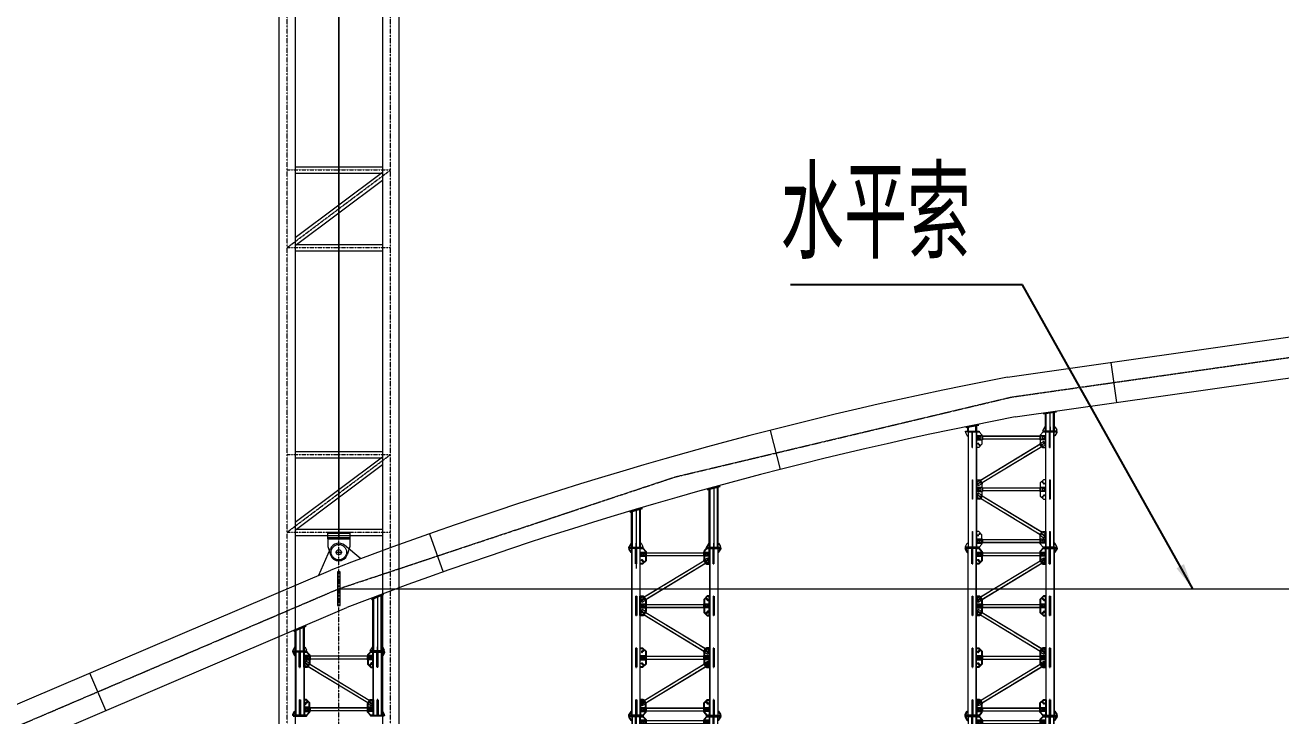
# Model space of a CAD drawing. Extents: x -2876908 to 633791, y -1383861 to 872234.
# Drawn here: x -817950 to -769396, y 772793 to 799492 of the extents above; entities that cross this region are included whole.
import ezdxf

# ---------------------------------------------------------------- set-up
doc = ezdxf.new("R2010")
doc.units = 0
doc.header["$LTSCALE"] = 5
doc.header["$MEASUREMENT"] = 0
doc.linetypes.add('CENTER', pattern=[2, 1.25, -0.25, 0.25, -0.25])
doc.linetypes.add('DASHED', pattern=[0.75, 0.5, -0.25])
doc.layers.get('0').update_dxf_attribs({"linetype": 'CONTINUOUS', "lineweight": 25})
for name, color, linetype, lineweight in [('2细实线', 5, 'CONTINUOUS', 18), ('3中心线', 6, 'CENTER', 18), ('5标注', 3, 'CONTINUOUS', 15), ('6文本', 7, 'CONTINUOUS', 15), ('7边界线', 8, 'CONTINUOUS', 15), ('8轮廓线', 4, 'CONTINUOUS', 15), ('DIM', 3, 'CONTINUOUS', 0), ('STGJ_BOLT_THIN', 9, 'CONTINUOUS', 0), ('STXT_XG_END_THIN', 2, 'CONTINUOUS', 0), ('STXT_XG_THIN', 2, 'CONTINUOUS', 0), ('STXT_XG_TNDSH', 6, 'DASHED', 0)]:
    doc.layers.add(name, color=color, linetype=linetype, lineweight=lineweight)
doc.layers.add('M_Prof', color=2, linetype='CONTINUOUS')
doc.layers.add('M_Profx', color=2, linetype='CONTINUOUS')
doc.styles.add('TSSD_Dimension', font='tssdeng.shx', dxfattribs={"width": 0.7, "bigfont": 'hztxt.shx'})
doc.styles.add('TSSD_NORM', font='tssdeng.shx', dxfattribs={"width": 0.7, "bigfont": 'hztxt.shx'})
doc.dimstyles.new('TSSD_100_100', dxfattribs={"dimtxt": 300, "dimasz": 100, "dimexe": 100, "dimexo": 250, "dimgap": 100, "dimtad": 1, "dimdec": 0, "dimzin": 0, "dimdsep": 46, "dimtxsty": 'TSSD_Dimension', "dimblk": 'ARCHTICK', "dimblk1": 'ARCHTICK', "dimblk2": 'ARCHTICK', "dimcen": 0, "dimdle": 100, "dimclrt": 7, "dimadec": 0, "dimazin": 0, "dimtfac": 1, "dimtdec": 0, "dimtix": 1, "dimtmove": 2, "dimatfit": 3, "dimfxl": 1, "dimtolj": 1, "dimtzin": 0, "dimarcsym": 0})

# ---------------------------------------------------------------- blocks, each defined once
blk = doc.blocks.new('立面图')
at = {"layer": '3中心线'}
blk.add_lwpolyline([(-179581, 934), (-170127, 5872), (-157127, 11428), (-144127, 15749), (-131127, 18835), (-118127, 20687), (-105127, 21305), (-92127, 20687), (-79127, 18835), (-66127, 15749), (-53127, 11428), (-40127, 5872), (-30673, 934)], dxfattribs=at)
at = {"layer": '7边界线', "ltscale": 0.1}
for p, q in [((-131273, 19604), (-118200, 21467)), ((-130980, 18066), (-118052, 19908)), ((-127273, 20174), (-127052, 18626)), ((-140455, 17548), (-140068, 16035)), ((-153621, 13551), (-153098, 12074)), ((-170464, 6583), (-157436, 12150)), ((-169817, 5150), (-156817, 10705)), ((-166137, 6722), (-166755, 8168))]:
    blk.add_line(p, q, dxfattribs=at)
for centre, radius, start, end in [((-101858, -133281), 155689, 100.89052, 110.91483), ((-102236, -131849), 152646, 100.85404, 110.95094)]:
    blk.add_arc(centre, radius, start, end, dxfattribs=at)
blk = doc.blocks.new('63.5m')
at = {"layer": '3中心线', "ltscale": 0.05}
for p, q in [((-3685, -21653), (-3685, 37916)), ((-1685, -20396), (-1685, 37916)), ((315, -21653), (315, 37916)), ((-3685, 24877), (315, 24877)), ((-3685, 21877), (315, 24877)), ((-3685, 21877), (315, 21877)), ((-3685, 13877), (315, 13877)), ((-3685, 10877), (315, 13877)), ((-3685, 10877), (315, 10877))]:
    blk.add_line(p, q, dxfattribs=at)
at = {"layer": '8轮廓线'}
for p, q in [((-4000, 37836), (-4000, -20396)), ((-3370, 37836), (-3370, -20396)), ((0, 37836), (0, -20396)), ((630, 37836), (630, -20396))]:
    blk.add_line(p, q, dxfattribs=at)
at = {"layer": '8轮廓线', "ltscale": 0.05}
for p, q in [((-3370, 25000), (0, 25000)), ((-3370, 22267), (0, 24794)), ((-3370, 24755), (0, 24755)), ((-3370, 21961), (0, 24488)), ((-3370, 22000), (0, 22000)), ((-3370, 21755), (0, 21755)), ((-3370, 14000), (0, 14000)), ((-3370, 11267), (0, 13794)), ((-3370, 13755), (0, 13755)), ((-3370, 10961), (0, 13488)), ((-3370, 11000), (0, 11000)), ((-3370, 10755), (0, 10755))]:
    blk.add_line(p, q, dxfattribs=at)
blk = doc.blocks.new('孔')
blk.add_circle((22022, 20887), 13.3)
at = {"layer": 'STGJ_BOLT_THIN'}
for p, q in [((21992, 20887), (22052, 20887)), ((22022, 20917), (22022, 20857))]:
    blk.add_line(p, q, dxfattribs=at)
blk = doc.blocks.new('hsldhflksfdjl')
at = {"color": 5}
for p, q in [((11524943, 547792), (11524943, 548395)), ((11524963, 547792), (11524963, 548395)), ((11524943, 547792), (11524963, 547792)), ((11527943, 546538), (11527943, 545935)), ((11527963, 546538), (11527943, 546538)), ((11527963, 546538), (11527963, 545935))]:
    blk.add_line(p, q, dxfattribs=at)
for p, q in [((11524963, 548213), (11524943, 548213)), ((11524963, 548186), (11524943, 548186)), ((11527943, 548213), (11527963, 548213)), ((11527943, 548186), (11527963, 548186)), ((11524963, 548143), (11524943, 548143)), ((11524963, 548116), (11524943, 548116)), ((11524963, 547950), (11524943, 547950)), ((11524963, 547924), (11524943, 547924)), ((11524963, 547914), (11524943, 547914)), ((11524963, 547887), (11524943, 547887)), ((11527943, 548143), (11527963, 548143)), ((11527943, 548116), (11527963, 548116)), ((11527943, 547950), (11527963, 547950)), ((11527943, 547924), (11527963, 547924)), ((11527943, 547914), (11527963, 547914)), ((11527943, 547887), (11527963, 547887)), ((11524963, 546442), (11524943, 546442)), ((11524963, 546415), (11524943, 546415)), ((11524963, 546405), (11524943, 546405)), ((11524963, 546379), (11524943, 546379)), ((11527943, 546442), (11527963, 546442)), ((11527943, 546415), (11527963, 546415)), ((11527943, 546405), (11527963, 546405)), ((11527943, 546379), (11527963, 546379)), ((11524963, 546213), (11524943, 546213)), ((11524963, 546186), (11524943, 546186)), ((11524963, 546143), (11524943, 546143)), ((11524963, 546116), (11524943, 546116)), ((11527943, 546213), (11527963, 546213)), ((11527943, 546186), (11527963, 546186)), ((11527943, 546143), (11527963, 546143)), ((11527943, 546116), (11527963, 546116))]:
    blk.add_line(p, q)
at = {"color": 241}
for p, q in [((11527943, 547792), (11527943, 548395)), ((11527963, 547792), (11527963, 548395)), ((11527963, 547792), (11527943, 547792)), ((11524943, 546538), (11524943, 545935)), ((11524943, 546538), (11524963, 546538)), ((11524963, 546538), (11524963, 545935))]:
    blk.add_line(p, q, dxfattribs=at)
at = {"color": 6}
for points in [[(11524691, 548415), (11525216, 548415), (11525216, 548395), (11524691, 548395)], [(11528216, 548415), (11527691, 548415), (11527691, 548395), (11528216, 548395)], [(11524691, 545915), (11525216, 545915), (11525216, 545935), (11524691, 545935)], [(11528216, 545915), (11527691, 545915), (11527691, 545935), (11528216, 545935)]]:
    blk.add_lwpolyline(points, close=True, dxfattribs=at)
for points in [[(11524691, 548395), (11524691, 548365), (11524761, 548245), (11524791, 548245)], [(11524691, 548395), (11524691, 548365), (11524761, 548245), (11524791, 548245)], [(11528216, 548395), (11528216, 548365), (11528146, 548245), (11528116, 548245)], [(11528216, 548395), (11528216, 548365), (11528146, 548245), (11528116, 548245)], [(11524691, 545935), (11524691, 545965), (11524761, 546085), (11524791, 546085)], [(11524691, 545935), (11524691, 545965), (11524761, 546085), (11524791, 546085)], [(11528216, 545935), (11528216, 545965), (11528146, 546085), (11528116, 546085)], [(11528216, 545935), (11528216, 545965), (11528146, 546085), (11528116, 546085)]]:
    blk.add_lwpolyline(points, dxfattribs=at)
at = {"color": 241}
for points in [[(11525116, 547792), (11525116, 548395), (11525216, 548395), (11525326, 548275), (11525326, 547945), (11525233, 547792), (11525116, 547792)], [(11527791, 546538), (11527791, 545935), (11527691, 545935), (11527580, 546055), (11527580, 546384), (11527674, 546538), (11527791, 546538)]]:
    blk.add_lwpolyline(points, dxfattribs=at)
at = {"color": 5}
for points in [[(11527791, 547792), (11527791, 548395), (11527691, 548395), (11527580, 548275), (11527580, 547913), (11527701, 547792), (11527791, 547792)], [(11525116, 546538), (11525116, 545935), (11525216, 545935), (11525326, 546055), (11525326, 546416), (11525205, 546538), (11525116, 546538)]]:
    blk.add_lwpolyline(points, dxfattribs=at)
at = {"layer": 'STXT_XG_END_THIN'}
for p, q in [((11524791, 548395), (11525116, 548395)), ((11528116, 548395), (11527791, 548395)), ((11524791, 545935), (11525116, 545935)), ((11528116, 545935), (11527791, 545935))]:
    blk.add_line(p, q, dxfattribs=at)
at = {"layer": 'STXT_XG_END_THIN', "color": 3}
for p, q in [((11525136, 548245), (11525136, 548085)), ((11527771, 548085), (11527771, 548245)), ((11525136, 548085), (11525346, 548085)), ((11525136, 546245), (11525136, 546085)), ((11527771, 546085), (11527771, 546245)), ((11525136, 546085), (11525346, 546085))]:
    blk.add_line(p, q, dxfattribs=at)
at = {"layer": 'STXT_XG_THIN', "color": 2}
for p, q in [((11524791, 548395), (11524791, 545935)), ((11525116, 548395), (11525116, 545935)), ((11527791, 545935), (11527791, 548395)), ((11528116, 545935), (11528116, 548395))]:
    blk.add_line(p, q, dxfattribs=at)
at = {"layer": 'STXT_XG_THIN', "color": 3}
for p, q in [((11525346, 548245), (11525136, 548245)), ((11525336, 548245), (11525336, 548085)), ((11525346, 548245), (11525346, 548085)), ((11527560, 548222), (11525346, 548222)), ((11527560, 548245), (11527560, 548085)), ((11527771, 548245), (11527560, 548245)), ((11527570, 548245), (11527570, 548085)), ((11527560, 548108), (11525346, 548108)), ((11527771, 548085), (11527560, 548085)), ((11525346, 546245), (11525136, 546245)), ((11525336, 546245), (11525336, 546085)), ((11525346, 546245), (11525346, 546085)), ((11527560, 546245), (11527560, 546085)), ((11527771, 546245), (11527560, 546245)), ((11527570, 546245), (11527570, 546085)), ((11527560, 546222), (11525346, 546222)), ((11527560, 546108), (11525346, 546108)), ((11527771, 546085), (11527560, 546085))]:
    blk.add_line(p, q, dxfattribs=at)
at = {"layer": 'STXT_XG_THIN', "color": 241}
for p, q in [((11525136, 547950), (11525184, 548029)), ((11525136, 547950), (11525136, 547871)), ((11525136, 547871), (11525259, 547796)), ((11525342, 547933), (11525184, 548029)), ((11525333, 547938), (11525250, 547801)), ((11525342, 547933), (11525259, 547796)), ((11527576, 546416), (11525271, 547816)), ((11527636, 546514), (11525330, 547913)), ((11527647, 546533), (11527564, 546396)), ((11527564, 546396), (11527723, 546300)), ((11527656, 546528), (11527573, 546391)), ((11527771, 546458), (11527647, 546533)), ((11527771, 546380), (11527723, 546300)), ((11527771, 546380), (11527771, 546458))]:
    blk.add_line(p, q, dxfattribs=at)
at = {"layer": 'STXT_XG_TNDSH', "color": 2}
for p, q in [((11524799, 548395), (11524799, 545935)), ((11525108, 548395), (11525108, 545935)), ((11527799, 545935), (11527799, 548395)), ((11528108, 545935), (11528108, 548395))]:
    blk.add_line(p, q, dxfattribs=at)
at = {"layer": 'STXT_XG_TNDSH', "color": 3}
for p, q in [((11527560, 548218), (11525346, 548218)), ((11527560, 548112), (11525346, 548112)), ((11527560, 546218), (11525346, 546218)), ((11527560, 546112), (11525346, 546112))]:
    blk.add_line(p, q, dxfattribs=at)
at = {"layer": 'STXT_XG_TNDSH', "color": 241}
for p, q in [((11527578, 546419), (11525273, 547819)), ((11527633, 546510), (11525328, 547910))]:
    blk.add_line(p, q, dxfattribs=at)
for p in [(11503159, 527312), (11503229, 527312), (11503159, 527242), (11503159, 527050), (11503219, 527013), (11503229, 527242)]:
    blk.add_blockref('孔', p)
at = {"xscale": -1}
for p in [(11549677, 527312), (11549747, 527312), (11549677, 527242), (11549698, 527000), (11549747, 527242), (11549747, 527050)]:
    blk.add_blockref('孔', p, dxfattribs=at)
at = {"xscale": -1, "rotation": 180}
for p in [(11503159, 567280), (11503208, 567329), (11503159, 567087), (11503159, 567017), (11503229, 567087), (11503229, 567017)]:
    blk.add_blockref('孔', p, dxfattribs=at)
at = {"rotation": 180}
for p in [(11549688, 567316), (11549747, 567280), (11549677, 567087), (11549677, 567017), (11549747, 567087), (11549747, 567017)]:
    blk.add_blockref('孔', p, dxfattribs=at)
blk = doc.blocks.new('6.5M11')
at = {"color": 5}
for p, q in [((128499, 27955), (128499, 28558)), ((128519, 27955), (128519, 28558)), ((128519, 27955), (128499, 27955)), ((128499, 24701), (128499, 23955)), ((128499, 24701), (128519, 24701)), ((128519, 24701), (128519, 23955)), ((128519, 23955), (128499, 23955))]:
    blk.add_line(p, q, dxfattribs=at)
for p, q in [((128499, 28377), (128519, 28377)), ((128499, 28350), (128519, 28350)), ((128499, 28307), (128519, 28307)), ((128499, 28280), (128519, 28280)), ((128499, 28114), (128519, 28114)), ((128499, 28088), (128519, 28088)), ((128499, 28078), (128519, 28078)), ((128499, 28051), (128519, 28051)), ((128499, 26605), (128519, 26605)), ((128499, 26579), (128519, 26579)), ((128499, 26569), (128519, 26569)), ((128499, 26543), (128519, 26543)), ((128499, 26377), (128519, 26377)), ((128499, 26350), (128519, 26350)), ((128499, 26307), (128519, 26307)), ((128499, 26280), (128519, 26280)), ((128499, 26101), (128519, 26101)), ((128499, 26065), (128519, 26065)), ((128519, 24605), (128499, 24605)), ((128519, 24579), (128499, 24579)), ((128519, 24569), (128499, 24569)), ((128519, 24543), (128499, 24543)), ((128519, 24377), (128499, 24377)), ((128519, 24350), (128499, 24350)), ((128519, 24307), (128499, 24307)), ((128519, 24280), (128499, 24280)), ((128519, 24101), (128499, 24101)), ((128519, 24065), (128499, 24065)), ((128519, 22605), (128499, 22605)), ((128519, 22579), (128499, 22579)), ((128519, 22569), (128499, 22569)), ((128519, 22543), (128499, 22543)), ((128519, 22377), (128499, 22377)), ((128519, 22350), (128499, 22350)), ((128519, 22307), (128499, 22307)), ((128519, 22280), (128499, 22280))]:
    blk.add_line(p, q)
at = {"color": 241}
for p, q in [((128499, 26701), (128499, 25955)), ((128519, 26701), (128499, 26701)), ((128519, 26701), (128519, 25955)), ((128499, 25955), (128519, 25955)), ((128499, 22701), (128499, 22093)), ((128499, 22701), (128519, 22701)), ((128519, 22701), (128519, 22093))]:
    blk.add_line(p, q, dxfattribs=at)
at = {"color": 6}
for points in [[(128247, 28578), (128772, 28578), (128772, 28558), (128247, 28558)], [(128247, 22078), (128772, 22078), (128772, 22098), (128247, 22098)]]:
    blk.add_lwpolyline(points, close=True, dxfattribs=at)
for points in [[(128247, 28558), (128247, 28528), (128317, 28408), (128347, 28408)], [(128247, 28558), (128247, 28528), (128317, 28408), (128347, 28408)], [(128247, 22098), (128247, 22128), (128317, 22248), (128347, 22248)], [(128247, 22098), (128247, 22128), (128317, 22248), (128347, 22248)]]:
    blk.add_lwpolyline(points, dxfattribs=at)
at = {"color": 241}
for points in [[(128672, 28558), (128772, 28558), (128882, 28438), (128882, 28109), (128789, 27955), (128672, 27955), (128672, 28558)], [(128672, 24701), (128789, 24701), (128882, 24548), (128882, 24109), (128789, 23955), (128672, 23955), (128672, 24701)]]:
    blk.add_lwpolyline(points, dxfattribs=at)
at = {"color": 5}
for points in [[(128672, 26701), (128761, 26701), (128882, 26580), (128882, 26077), (128761, 25955), (128672, 25955), (128672, 26701)], [(128672, 22701), (128672, 22098), (128772, 22098), (128882, 22218), (128882, 22580), (128761, 22701), (128672, 22701)]]:
    blk.add_lwpolyline(points, dxfattribs=at)
at = {"layer": 'STXT_XG_END_THIN'}
for p, q in [((128347, 28558), (128672, 28558)), ((128347, 22098), (128672, 22098))]:
    blk.add_line(p, q, dxfattribs=at)
at = {"layer": 'STXT_XG_THIN', "color": 2}
for p, q in [((128347, 28558), (128347, 22098)), ((128672, 28558), (128672, 22098))]:
    blk.add_line(p, q, dxfattribs=at)
at = {"layer": 'STXT_XG_TNDSH', "color": 2}
for p, q in [((128355, 28558), (128355, 22098)), ((128664, 28558), (128664, 22098))]:
    blk.add_line(p, q, dxfattribs=at)
for p in [(106715, 7476), (106715, 7406), (106785, 7476), (106785, 7406), (106715, 7213), (106775, 7177), (106715, 5476), (106715, 5406), (106785, 5476), (106785, 5406), (106715, 5213), (106765, 5164), (106715, 3476), (106715, 3406), (106785, 3476), (106785, 3406), (106715, 3213), (106775, 3177)]:
    blk.add_blockref('孔', p)
at = {"xscale": -1, "rotation": 180}
for p in [(106715, 47443), (106715, 47251), (106715, 47181), (106765, 47493), (106785, 47251), (106785, 47181), (106715, 45443), (106775, 45480), (106715, 43443), (106715, 43251), (106765, 43493), (106785, 43251), (106715, 43181), (106785, 43181)]:
    blk.add_blockref('孔', p, dxfattribs=at)
blk = doc.blocks.new('6.5M222')
at = {"color": 241}
for p, q in [((130499, 27955), (130499, 28558)), ((130519, 27955), (130519, 28558)), ((130519, 27955), (130499, 27955)), ((130499, 24701), (130499, 23955)), ((130499, 24701), (130519, 24701)), ((130519, 24701), (130519, 23955)), ((130519, 23955), (130499, 23955))]:
    blk.add_line(p, q, dxfattribs=at)
for p, q in [((130499, 28377), (130519, 28377)), ((130499, 28350), (130519, 28350)), ((130499, 28307), (130519, 28307)), ((130499, 28280), (130519, 28280)), ((130499, 28114), (130519, 28114)), ((130499, 28088), (130519, 28088)), ((130499, 28078), (130519, 28078)), ((130499, 28051), (130519, 28051)), ((130499, 26605), (130519, 26605)), ((130499, 26579), (130519, 26579)), ((130499, 26569), (130519, 26569)), ((130499, 26543), (130519, 26543)), ((130499, 26377), (130519, 26377)), ((130499, 26350), (130519, 26350)), ((130499, 26307), (130519, 26307)), ((130499, 26280), (130519, 26280)), ((130499, 26101), (130519, 26101)), ((130499, 26065), (130519, 26065)), ((130519, 24605), (130499, 24605)), ((130519, 24579), (130499, 24579)), ((130519, 24569), (130499, 24569)), ((130519, 24543), (130499, 24543)), ((130519, 24377), (130499, 24377)), ((130519, 24350), (130499, 24350)), ((130519, 24307), (130499, 24307)), ((130519, 24280), (130499, 24280)), ((130519, 24101), (130499, 24101)), ((130519, 24065), (130499, 24065)), ((130499, 22605), (130519, 22605)), ((130499, 22579), (130519, 22579)), ((130499, 22569), (130519, 22569)), ((130499, 22543), (130519, 22543)), ((130499, 22377), (130519, 22377)), ((130499, 22350), (130519, 22350)), ((130499, 22307), (130519, 22307)), ((130499, 22280), (130519, 22280))]:
    blk.add_line(p, q)
at = {"color": 5}
for p, q in [((130499, 26701), (130499, 25955)), ((130519, 26701), (130499, 26701)), ((130519, 26701), (130519, 25955)), ((130499, 25955), (130519, 25955)), ((130499, 22701), (130499, 22098)), ((130519, 22701), (130499, 22701)), ((130519, 22701), (130519, 22098))]:
    blk.add_line(p, q, dxfattribs=at)
for points in [[(130347, 28558), (130247, 28558), (130137, 28438), (130137, 28077), (130258, 27955), (130347, 27955)], [(130347, 24701), (130258, 24701), (130137, 24580), (130137, 24077), (130258, 23955), (130347, 23955)]]:
    blk.add_lwpolyline(points, dxfattribs=at)
at = {"color": 6}
for points in [[(130772, 28578), (130247, 28578), (130247, 28558), (130772, 28558)], [(130772, 22078), (130247, 22078), (130247, 22098), (130772, 22098)]]:
    blk.add_lwpolyline(points, close=True, dxfattribs=at)
for points in [[(130772, 28558), (130772, 28528), (130702, 28408), (130672, 28408)], [(130772, 28558), (130772, 28528), (130702, 28408), (130672, 28408)], [(130772, 22098), (130772, 22128), (130702, 22248), (130672, 22248)], [(130772, 22098), (130772, 22128), (130702, 22248), (130672, 22248)]]:
    blk.add_lwpolyline(points, dxfattribs=at)
at = {"color": 241}
for points in [[(130347, 26701), (130230, 26701), (130137, 26548), (130137, 26109), (130230, 25955), (130347, 25955), (130347, 26701)], [(130347, 22701), (130347, 22098), (130247, 22098), (130137, 22218), (130137, 22548), (130230, 22701), (130347, 22701)]]:
    blk.add_lwpolyline(points, dxfattribs=at)
at = {"layer": 'STXT_XG_END_THIN'}
for p, q in [((130672, 28558), (130347, 28558)), ((130672, 22098), (130347, 22098))]:
    blk.add_line(p, q, dxfattribs=at)
at = {"layer": 'STXT_XG_THIN', "color": 2}
for p, q in [((130347, 22098), (130347, 28558)), ((130672, 22098), (130672, 28558))]:
    blk.add_line(p, q, dxfattribs=at)
at = {"layer": 'STXT_XG_TNDSH', "color": 2}
for p, q in [((130355, 22098), (130355, 28558)), ((130664, 22098), (130664, 28558))]:
    blk.add_line(p, q, dxfattribs=at)
at = {"xscale": -1}
for p in [(152234, 7476), (152234, 7406), (152304, 7476), (152304, 7406), (152254, 7164), (152304, 7213), (152234, 5476), (152234, 5406), (152304, 5476), (152304, 5406), (152244, 5177), (152304, 5213), (152234, 3476), (152234, 3406), (152304, 3476), (152304, 3406), (152254, 3164), (152304, 3213)]:
    blk.add_blockref('孔', p, dxfattribs=at)
at = {"rotation": 180}
for p in [(152244, 47480), (152304, 47443), (152254, 45493), (152304, 45443), (152234, 43251), (152244, 43480), (152304, 43443), (152304, 43251), (152234, 43181), (152304, 43181)]:
    blk.add_blockref('孔', p, dxfattribs=at)
blk = doc.blocks.new('sahdlfhaskfhkjs')
at = {"layer": 'STXT_XG_END_THIN', "color": 3}
for p, q in [((11556664, 547825), (11556664, 547665)), ((11559299, 547665), (11559299, 547825)), ((11556664, 547665), (11556874, 547665)), ((11556664, 545825), (11556664, 545665)), ((11559299, 545665), (11559299, 545825)), ((11556664, 545665), (11556874, 545665)), ((11556664, 543825), (11556664, 543665)), ((11559299, 543665), (11559299, 543825)), ((11556664, 543665), (11556874, 543665)), ((11556664, 541825), (11556664, 541665)), ((11556664, 541665), (11556874, 541665)), ((11559299, 541665), (11559299, 541825))]:
    blk.add_line(p, q, dxfattribs=at)
at = {"layer": 'STXT_XG_THIN', "color": 3}
for p, q in [((11556874, 547825), (11556664, 547825)), ((11556864, 547825), (11556864, 547665)), ((11556874, 547825), (11556874, 547665)), ((11559089, 547802), (11556874, 547802)), ((11559089, 547688), (11556874, 547688)), ((11559089, 547825), (11559089, 547665)), ((11559299, 547825), (11559089, 547825)), ((11559099, 547825), (11559099, 547665)), ((11559299, 547665), (11559089, 547665)), ((11556874, 545825), (11556664, 545825)), ((11556864, 545825), (11556864, 545665)), ((11556874, 545825), (11556874, 545665)), ((11559089, 545802), (11556874, 545802)), ((11559089, 545825), (11559089, 545665)), ((11559299, 545825), (11559089, 545825)), ((11559099, 545825), (11559099, 545665)), ((11559089, 545688), (11556874, 545688)), ((11559299, 545665), (11559089, 545665)), ((11556874, 543825), (11556664, 543825)), ((11556864, 543825), (11556864, 543665)), ((11556874, 543825), (11556874, 543665)), ((11559089, 543825), (11559089, 543665)), ((11559299, 543825), (11559089, 543825)), ((11559099, 543825), (11559099, 543665)), ((11559089, 543802), (11556874, 543802)), ((11559089, 543688), (11556874, 543688)), ((11559299, 543665), (11559089, 543665)), ((11556874, 541825), (11556664, 541825)), ((11556864, 541825), (11556864, 541665)), ((11556874, 541825), (11556874, 541665)), ((11559089, 541802), (11556874, 541802)), ((11559089, 541688), (11556874, 541688)), ((11559089, 541825), (11559089, 541665)), ((11559299, 541825), (11559089, 541825)), ((11559299, 541665), (11559089, 541665)), ((11559099, 541825), (11559099, 541665))]:
    blk.add_line(p, q, dxfattribs=at)
at = {"layer": 'STXT_XG_THIN', "color": 241}
for p, q in [((11556664, 547530), (11556712, 547609)), ((11556664, 547530), (11556664, 547451)), ((11556664, 547451), (11556787, 547377)), ((11556870, 547513), (11556712, 547609)), ((11556862, 547519), (11556779, 547382)), ((11556870, 547513), (11556787, 547377)), ((11559105, 545997), (11556799, 547396)), ((11559164, 546094), (11556858, 547494)), ((11559176, 546114), (11559093, 545977)), ((11559093, 545977), (11559251, 545881)), ((11559184, 546108), (11559101, 545972)), ((11559299, 546039), (11559176, 546114)), ((11559299, 545960), (11559251, 545881)), ((11559299, 545960), (11559299, 546039)), ((11559105, 545494), (11556799, 544094)), ((11559164, 545396), (11556858, 543997)), ((11559093, 545513), (11559251, 545609)), ((11559176, 545377), (11559093, 545513)), ((11559184, 545382), (11559101, 545519)), ((11559299, 545451), (11559176, 545377)), ((11559299, 545530), (11559251, 545609)), ((11559299, 545530), (11559299, 545451)), ((11556664, 544039), (11556787, 544114)), ((11556664, 543960), (11556664, 544039)), ((11556664, 543960), (11556712, 543881)), ((11556870, 543977), (11556712, 543881)), ((11556862, 543972), (11556779, 544108)), ((11556870, 543977), (11556787, 544114)), ((11556664, 543530), (11556712, 543609)), ((11556664, 543530), (11556664, 543451)), ((11556664, 543451), (11556787, 543377)), ((11556870, 543513), (11556712, 543609)), ((11556862, 543519), (11556779, 543382)), ((11556870, 543513), (11556787, 543377)), ((11559105, 541997), (11556799, 543396)), ((11559164, 542094), (11556858, 543494)), ((11559176, 542114), (11559093, 541977)), ((11559093, 541977), (11559251, 541881)), ((11559184, 542108), (11559101, 541972)), ((11559299, 542039), (11559176, 542114)), ((11559299, 541960), (11559251, 541881)), ((11559299, 541960), (11559299, 542039))]:
    blk.add_line(p, q, dxfattribs=at)
at = {"layer": 'STXT_XG_TNDSH', "color": 3}
for p, q in [((11559089, 547798), (11556874, 547798)), ((11559089, 547692), (11556874, 547692)), ((11559089, 545798), (11556874, 545798)), ((11559089, 545692), (11556874, 545692)), ((11559089, 543798), (11556874, 543798)), ((11559089, 543692), (11556874, 543692)), ((11559089, 541798), (11556874, 541798)), ((11559089, 541692), (11556874, 541692))]:
    blk.add_line(p, q, dxfattribs=at)
at = {"layer": 'STXT_XG_TNDSH', "color": 241}
for p, q in [((11559107, 546000), (11556801, 547400)), ((11559162, 546091), (11556856, 547490)), ((11559107, 545490), (11556801, 544091)), ((11559162, 545400), (11556856, 544000)), ((11559107, 542000), (11556801, 543400)), ((11559162, 542091), (11556856, 543490))]:
    blk.add_line(p, q, dxfattribs=at)
for name, p in [('6.5M11', (11427972, 519417)), ('6.5M222', (11428972, 519417))]:
    blk.add_blockref(name, p)
blk = doc.blocks.new('flhdasdhfksfdjl')
at = {"color": 241}
for p, q in [((11534671, 549419), (11534671, 550022)), ((11534691, 549419), (11534691, 550022)), ((11534671, 549419), (11534691, 549419)), ((11537671, 548165), (11537671, 547419)), ((11537671, 548165), (11537691, 548165)), ((11537691, 548165), (11537691, 547419)), ((11537691, 547419), (11537671, 547419)), ((11534671, 546165), (11534671, 545562)), ((11534671, 546165), (11534691, 546165)), ((11534691, 546165), (11534691, 545562))]:
    blk.add_line(p, q, dxfattribs=at)
for p, q in [((11534691, 549840), (11534671, 549840)), ((11534691, 549813), (11534671, 549813)), ((11534691, 549770), (11534671, 549770)), ((11534691, 549743), (11534671, 549743)), ((11537691, 549840), (11537671, 549840)), ((11537691, 549813), (11537671, 549813)), ((11537691, 549770), (11537671, 549770)), ((11537691, 549743), (11537671, 549743)), ((11534691, 549578), (11534671, 549578)), ((11534691, 549551), (11534671, 549551)), ((11534691, 549541), (11534671, 549541)), ((11534691, 549515), (11534671, 549515)), ((11537691, 549578), (11537671, 549578)), ((11537691, 549551), (11537671, 549551)), ((11537691, 549541), (11537671, 549541)), ((11537691, 549515), (11537671, 549515)), ((11534691, 548069), (11534671, 548069)), ((11534691, 548042), (11534671, 548042)), ((11534691, 548033), (11534671, 548033)), ((11534691, 548006), (11534671, 548006)), ((11534691, 547840), (11534671, 547840)), ((11534691, 547813), (11534671, 547813)), ((11534691, 547770), (11534671, 547770)), ((11534691, 547743), (11534671, 547743)), ((11537691, 548069), (11537671, 548069)), ((11537691, 548042), (11537671, 548042)), ((11537691, 548033), (11537671, 548033)), ((11537691, 548006), (11537671, 548006)), ((11537691, 547840), (11537671, 547840)), ((11537691, 547813), (11537671, 547813)), ((11537691, 547770), (11537671, 547770)), ((11537691, 547743), (11537671, 547743)), ((11534691, 547564), (11534671, 547564)), ((11534691, 547528), (11534671, 547528)), ((11537691, 547564), (11537671, 547564)), ((11537691, 547528), (11537671, 547528)), ((11534691, 546069), (11534671, 546069)), ((11534691, 546042), (11534671, 546042)), ((11534691, 546033), (11534671, 546033)), ((11534691, 546006), (11534671, 546006)), ((11534691, 545840), (11534671, 545840)), ((11534691, 545813), (11534671, 545813)), ((11534691, 545770), (11534671, 545770)), ((11537691, 546069), (11537671, 546069)), ((11537691, 546042), (11537671, 546042)), ((11537691, 546033), (11537671, 546033)), ((11537691, 546006), (11537671, 546006)), ((11537691, 545840), (11537671, 545840)), ((11537691, 545813), (11537671, 545813)), ((11537691, 545770), (11537671, 545770)), ((11534691, 545743), (11534671, 545743)), ((11537691, 545743), (11537671, 545743))]:
    blk.add_line(p, q)
at = {"color": 5}
for p, q in [((11537671, 549419), (11537671, 550022)), ((11537691, 549419), (11537691, 550022)), ((11537671, 549419), (11537691, 549419)), ((11534671, 548165), (11534671, 547419)), ((11534671, 548165), (11534691, 548165)), ((11534691, 548165), (11534691, 547419)), ((11534691, 547419), (11534671, 547419)), ((11537671, 546165), (11537671, 545562)), ((11537671, 546165), (11537691, 546165)), ((11537691, 546165), (11537691, 545562))]:
    blk.add_line(p, q, dxfattribs=at)
at = {"color": 6}
for points in [[(11534418, 550042), (11534943, 550042), (11534943, 550022), (11534418, 550022)], [(11537943, 550042), (11537418, 550042), (11537418, 550022), (11537943, 550022)], [(11534418, 545542), (11534943, 545542), (11534943, 545562), (11534418, 545562)], [(11537943, 545542), (11537418, 545542), (11537418, 545562), (11537943, 545562)]]:
    blk.add_lwpolyline(points, close=True, dxfattribs=at)
for points in [[(11534418, 550022), (11534418, 549992), (11534488, 549872), (11534518, 549872)], [(11534418, 550022), (11534418, 549992), (11534488, 549872), (11534518, 549872)], [(11537943, 550022), (11537943, 549992), (11537873, 549872), (11537843, 549872)], [(11537943, 550022), (11537943, 549992), (11537873, 549872), (11537843, 549872)], [(11534418, 545562), (11534418, 545592), (11534488, 545712), (11534518, 545712)], [(11534418, 545562), (11534418, 545592), (11534488, 545712), (11534518, 545712)], [(11537943, 545562), (11537943, 545592), (11537873, 545712), (11537843, 545712)], [(11537943, 545562), (11537943, 545592), (11537873, 545712), (11537843, 545712)]]:
    blk.add_lwpolyline(points, dxfattribs=at)
at = {"color": 5}
for points in [[(11534843, 550022), (11534943, 550022), (11535054, 549902), (11535054, 549540), (11534932, 549419), (11534843, 549419)], [(11537518, 548165), (11537429, 548165), (11537308, 548043), (11537308, 547540), (11537429, 547419), (11537518, 547419)], [(11534843, 546165), (11534843, 545562), (11534943, 545562), (11535054, 545682), (11535054, 546043), (11534932, 546165), (11534843, 546165)]]:
    blk.add_lwpolyline(points, dxfattribs=at)
at = {"color": 241}
for points in [[(11537518, 550022), (11537418, 550022), (11537308, 549897), (11537308, 549572), (11537401, 549419), (11537518, 549419), (11537518, 550022)], [(11534843, 548165), (11534960, 548165), (11535054, 548011), (11535054, 547572), (11534960, 547419), (11534843, 547419), (11534843, 548165)], [(11537518, 546165), (11537518, 545562), (11537418, 545562), (11537308, 545687), (11537308, 546011), (11537401, 546165), (11537518, 546165)]]:
    blk.add_lwpolyline(points, dxfattribs=at)
at = {"layer": 'DIM'}
for p, q in [((11534843, 545997), (11534843, 546449)), ((11537518, 546210), (11537518, 546547))]:
    blk.add_line(p, q, dxfattribs=at)
at = {"layer": 'STXT_XG_END_THIN'}
for p, q in [((11534518, 550022), (11534843, 550022)), ((11537843, 550022), (11537518, 550022)), ((11534518, 545562), (11534843, 545562)), ((11537843, 545562), (11537518, 545562))]:
    blk.add_line(p, q, dxfattribs=at)
at = {"layer": 'STXT_XG_END_THIN', "color": 3}
for p, q in [((11534863, 549872), (11534863, 549712)), ((11534863, 549712), (11535074, 549712)), ((11537498, 549712), (11537498, 549872)), ((11534863, 547872), (11534863, 547712)), ((11534863, 547712), (11535074, 547712)), ((11537498, 547712), (11537498, 547872)), ((11534863, 545872), (11534863, 545712)), ((11537498, 545712), (11537498, 545872)), ((11534863, 545712), (11535074, 545712))]:
    blk.add_line(p, q, dxfattribs=at)
at = {"layer": 'STXT_XG_THIN', "color": 2}
for p, q in [((11534518, 550022), (11534518, 545562)), ((11534843, 550022), (11534843, 545562)), ((11537518, 545562), (11537518, 550022)), ((11537843, 545562), (11537843, 550022))]:
    blk.add_line(p, q, dxfattribs=at)
at = {"layer": 'STXT_XG_THIN', "color": 3}
for p, q in [((11535074, 549872), (11534863, 549872)), ((11535064, 549872), (11535064, 549712)), ((11535074, 549872), (11535074, 549712)), ((11537288, 549849), (11535074, 549849)), ((11537288, 549735), (11535074, 549735)), ((11537288, 549872), (11537288, 549712)), ((11537498, 549872), (11537288, 549872)), ((11537498, 549712), (11537288, 549712)), ((11537298, 549872), (11537298, 549712)), ((11535074, 547872), (11534863, 547872)), ((11535064, 547872), (11535064, 547712)), ((11535074, 547872), (11535074, 547712)), ((11537288, 547849), (11535074, 547849)), ((11537288, 547735), (11535074, 547735)), ((11537288, 547872), (11537288, 547712)), ((11537498, 547872), (11537288, 547872)), ((11537498, 547712), (11537288, 547712)), ((11537298, 547872), (11537298, 547712)), ((11535074, 545872), (11534863, 545872)), ((11535064, 545872), (11535064, 545712)), ((11535074, 545872), (11535074, 545712)), ((11537288, 545849), (11535074, 545849)), ((11537288, 545872), (11537288, 545712)), ((11537498, 545872), (11537288, 545872)), ((11537298, 545872), (11537298, 545712)), ((11537288, 545735), (11535074, 545735)), ((11537498, 545712), (11537288, 545712))]:
    blk.add_line(p, q, dxfattribs=at)
at = {"layer": 'STXT_XG_THIN', "color": 241}
for p, q in [((11537292, 549560), (11537450, 549656)), ((11537498, 549577), (11537450, 549656)), ((11537304, 549540), (11534998, 548141)), ((11537363, 549443), (11535057, 548043)), ((11537375, 549423), (11537292, 549560)), ((11537383, 549428), (11537300, 549565)), ((11537498, 549498), (11537375, 549423)), ((11537498, 549577), (11537498, 549498)), ((11534863, 548085), (11534986, 548160)), ((11534863, 548007), (11534863, 548085)), ((11534863, 548007), (11534911, 547927)), ((11535069, 548023), (11534911, 547927)), ((11535061, 548018), (11534978, 548155)), ((11535069, 548023), (11534986, 548160)), ((11534863, 547577), (11534911, 547656)), ((11534863, 547577), (11534863, 547498)), ((11534863, 547498), (11534986, 547423)), ((11535069, 547560), (11534911, 547656)), ((11535061, 547565), (11534978, 547428)), ((11535069, 547560), (11534986, 547423)), ((11537304, 546043), (11534998, 547443)), ((11537363, 546141), (11535057, 547540)), ((11537375, 546160), (11537292, 546023)), ((11537292, 546023), (11537450, 545927)), ((11537383, 546155), (11537300, 546018)), ((11537498, 546085), (11537375, 546160)), ((11537498, 546007), (11537450, 545927)), ((11537498, 546007), (11537498, 546085))]:
    blk.add_line(p, q, dxfattribs=at)
at = {"layer": 'STXT_XG_TNDSH', "color": 2}
for p, q in [((11534526, 550022), (11534526, 545562)), ((11534835, 550022), (11534835, 545562)), ((11537526, 545562), (11537526, 550022)), ((11537835, 545562), (11537835, 550022))]:
    blk.add_line(p, q, dxfattribs=at)
at = {"layer": 'STXT_XG_TNDSH', "color": 3}
for p, q in [((11537288, 549845), (11535074, 549845)), ((11537288, 549739), (11535074, 549739)), ((11537288, 547845), (11535074, 547845)), ((11537288, 547739), (11535074, 547739)), ((11537288, 545845), (11535074, 545845)), ((11537288, 545739), (11535074, 545739))]:
    blk.add_line(p, q, dxfattribs=at)
at = {"layer": 'STXT_XG_TNDSH', "color": 241}
for p, q in [((11537306, 549537), (11535000, 548137)), ((11537361, 549446), (11535055, 548047)), ((11537306, 546047), (11535000, 547446)), ((11537361, 546137), (11535055, 547537))]:
    blk.add_line(p, q, dxfattribs=at)
for p in [(11512886, 528939), (11512886, 528869), (11512956, 528939), (11512956, 528869), (11512886, 528677), (11512936, 528627), (11512886, 526939), (11512886, 526869), (11512956, 526939), (11512956, 526869), (11512886, 526677), (11512946, 526640)]:
    blk.add_blockref('孔', p)
at = {"xscale": -1}
for p in [(11559405, 528939), (11559405, 528869), (11559475, 528939), (11559475, 528869), (11559415, 528640), (11559475, 528677), (11559405, 526939), (11559405, 526869), (11559475, 526939), (11559475, 526869), (11559425, 526627), (11559475, 526677)]:
    blk.add_blockref('孔', p, dxfattribs=at)
at = {"xscale": -1, "rotation": 180}
for p in [(11512886, 568907), (11512946, 568943), (11512886, 566907), (11512886, 566714), (11512886, 566644), (11512936, 566956), (11512956, 566714), (11512956, 566644)]:
    blk.add_blockref('孔', p, dxfattribs=at)
at = {"rotation": 180}
for p in [(11559425, 568956), (11559475, 568907), (11559405, 566714), (11559405, 566644), (11559415, 566943), (11559475, 566907), (11559475, 566714), (11559475, 566644)]:
    blk.add_blockref('孔', p, dxfattribs=at)
blk = doc.blocks.new('tisheng')
at = {"layer": '2细实线'}
for p, q in [((-104446, -22100), (-104446, -22430)), ((-104032, -22156), (-104000, -22156)), ((-103586, -22100), (-103586, -22430)), ((-104446, -22430), (-104339, -22756)), ((-103586, -22430), (-103693, -22756)), ((-104016, -24063), (-16, -24063))]:
    blk.add_line(p, q, dxfattribs=at)
at = {"layer": '2细实线', "ltscale": 60}
for p, q in [((-104785, -23540), (-104337, -22511)), ((-104016, -22781), (-104016, -22520)), ((-103165, -22905), (-103792, -22382))]:
    blk.add_line(p, q, dxfattribs=at)
at = {"layer": '2细实线'}
blk.add_lwpolyline([(-104000, -22156), (-104000, 13061), (-104032, 13061), (-104032, -22156)], dxfattribs=at)
for points in [[(-104446, -21916), (-103586, -21916), (-103586, -21886), (-104446, -21886)], [(-104446, -21886), (-103586, -21886), (-103586, -22130), (-104446, -22130)], [(-104446, -22130), (-103586, -22130), (-103586, -22100), (-104446, -22100)], [(-103966, -23413), (-104066, -23413), (-104066, -24713), (-103966, -24713)]]:
    blk.add_lwpolyline(points, close=True, dxfattribs=at)
at = {"layer": '2细实线', "ltscale": 60}
for radius in [300, 100]:
    blk.add_circle((-104016, -22650), radius, dxfattribs=at)
at = {"layer": '2细实线'}
for radius in [300, 100]:
    blk.add_circle((-104016, -22650), radius, dxfattribs=at)
at = {"layer": '2细实线', "ltscale": 60}
blk.add_arc((-104016, -22650), 350, 50.1455, 156.4654, dxfattribs=at)
at = {"layer": '2细实线'}
blk.add_arc((-104016, -22650), 340, 198.1623, 341.8376, dxfattribs=at)
at = {"layer": '3中心线', "ltscale": 60}
blk.add_line((-104147, -22650), (-103885, -22650), dxfattribs=at)
blk = doc.blocks.new('_ArchTick')
at = {"color": 0, "linetype": 'ByBlock', "const_width": 0.5}
blk.add_lwpolyline([(-0.707, -0.707), (0.707, 0.707)], dxfattribs=at)

msp = doc.modelspace()

# ---------------------------------------------------------------- linework, layer by layer
for p, q in [((-778590.037, 783793.227), (-778590.037, 783813.227)), ((-778065.037, 783793.227), (-778065.037, 783813.227)), ((-794590.037, 779293.227), (-794590.037, 779313.227)), ((-794065.037, 779293.227), (-794065.037, 779313.227)), ((-791590.037, 779293.227), (-791590.037, 779313.227)), ((-791065.037, 779293.227), (-791065.037, 779313.227)), ((-807590.038, 775293.227), (-807590.038, 775313.227)), ((-807065.038, 775293.227), (-807065.038, 775313.227)), ((-804590.038, 775293.227), (-804590.038, 775313.227)), ((-804065.038, 775293.227), (-804065.038, 775313.227))]:
    msp.add_line(p, q)
at = {"layer": '7边界线'}
for points in [[(-778572.733, 784471.958), (-778076.963, 784539.189), (-778079.652, 784559.019), (-778575.422, 784491.788)], [(-781569.613, 783940.202), (-781078.022, 784033.188), (-781081.742, 784052.851), (-781573.333, 783959.866)], [(-791565.441, 781536.357), (-791079.961, 781657.261), (-791084.797, 781676.68), (-791570.277, 781555.776)], [(-794561.431, 780667.471), (-794082.159, 780811.023), (-794087.901, 780830.194), (-794567.173, 780686.642)], [(-804550.721, 777293.358), (-804088.95, 777485.91), (-804096.652, 777504.38), (-804558.423, 777311.828)], [(-807550.721, 776066.048), (-807088.95, 776258.6), (-807096.652, 776277.071), (-807558.423, 776084.519)]]:
    msp.add_lwpolyline(points, close=True, dxfattribs=at)
at = {"layer": 'DIM'}
for p, q in [((-778327.537, 784525.404), (-778327.537, 783813.227)), ((-781590.037, 783793.227), (-781065.037, 783793.227)), ((-778519.537, 783963.227), (-778590.037, 783843.227)), ((-778590.037, 783813.227), (-778590.037, 783843.227)), ((-778590.037, 783813.227), (-778065.037, 783813.227)), ((-778590.037, 783793.227), (-778065.037, 783793.227)), ((-778519.537, 783963.227), (-778490.037, 783963.227)), ((-778332.537, 783963.227), (-778322.537, 783963.227)), ((-778332.537, 783963.227), (-778332.537, 783813.227)), ((-778322.537, 783963.227), (-778322.537, 783813.227)), ((-778135.537, 783963.227), (-778165.037, 783963.227)), ((-778135.537, 783963.227), (-778065.037, 783843.227)), ((-778065.037, 783813.227), (-778065.037, 783843.227)), ((-791327.537, 781616.228), (-791327.537, 779313.227)), ((-794327.537, 780758.418), (-794327.537, 778493.227)), ((-794519.537, 779463.227), (-794590.037, 779343.227)), ((-794590.037, 779313.227), (-794590.037, 779343.227)), ((-794590.037, 779313.227), (-794065.037, 779313.227)), ((-794590.037, 779293.227), (-794065.037, 779293.227)), ((-794519.537, 779463.227), (-794490.037, 779463.227)), ((-794332.537, 779463.227), (-794322.537, 779463.227)), ((-794332.537, 779463.227), (-794332.537, 779313.227)), ((-794322.537, 779463.227), (-794322.537, 779313.227)), ((-794135.537, 779463.227), (-794165.037, 779463.227)), ((-794135.537, 779463.227), (-794065.037, 779343.227)), ((-794065.037, 779313.227), (-794065.037, 779343.227)), ((-791519.537, 779463.227), (-791590.037, 779343.227)), ((-791590.037, 779313.227), (-791590.037, 779343.227)), ((-791590.037, 779313.227), (-791065.037, 779313.227)), ((-791590.037, 779293.227), (-791065.037, 779293.227)), ((-791519.537, 779463.227), (-791490.037, 779463.227)), ((-791332.537, 779463.227), (-791322.537, 779463.227)), ((-791332.537, 779463.227), (-791332.537, 779313.227)), ((-791322.537, 779463.227), (-791322.537, 779313.227)), ((-791135.537, 779463.227), (-791165.037, 779463.227)), ((-791135.537, 779463.227), (-791065.037, 779343.227)), ((-791065.037, 779313.227), (-791065.037, 779343.227)), ((-804327.538, 777408.104), (-804327.538, 775093.227)), ((-807327.538, 776225.165), (-807327.538, 775093.227)), ((-807519.538, 775463.227), (-807590.038, 775343.227)), ((-807519.538, 775463.227), (-807490.038, 775463.227)), ((-807332.538, 775463.227), (-807322.538, 775463.227)), ((-807332.538, 775463.227), (-807332.538, 775313.227)), ((-807322.538, 775463.227), (-807322.538, 775313.227)), ((-807135.538, 775463.227), (-807165.038, 775463.227)), ((-807135.538, 775463.227), (-807065.038, 775343.227)), ((-804519.538, 775463.227), (-804590.038, 775343.227)), ((-804519.538, 775463.227), (-804490.038, 775463.227)), ((-804332.538, 775463.227), (-804322.538, 775463.227)), ((-804332.538, 775463.227), (-804332.538, 775313.227)), ((-804322.538, 775463.227), (-804322.538, 775313.227)), ((-804135.538, 775463.227), (-804165.038, 775463.227)), ((-804135.538, 775463.227), (-804065.038, 775343.227)), ((-807590.038, 775313.227), (-807590.038, 775343.227)), ((-807590.038, 775313.227), (-807065.038, 775313.227)), ((-807590.038, 775293.227), (-807065.038, 775293.227)), ((-807065.038, 775313.227), (-807065.038, 775343.227)), ((-804590.038, 775313.227), (-804590.038, 775343.227)), ((-804590.038, 775313.227), (-804065.038, 775313.227)), ((-804590.038, 775293.227), (-804065.038, 775293.227)), ((-804065.038, 775313.227), (-804065.038, 775343.227))]:
    msp.add_line(p, q, dxfattribs=at)
at = {"layer": 'M_Prof'}
for p, q in [((-778490.137, 783813.227), (-778490.137, 784483.158)), ((-778164.937, 783813.227), (-778164.937, 784527.258)), ((-781490.137, 783793.227), (-781490.137, 783955.235)), ((-781164.937, 783793.227), (-781164.937, 784016.747)), ((-791490.137, 779313.227), (-791490.137, 781555.111)), ((-791164.937, 779313.227), (-791164.937, 781636.099)), ((-794164.937, 779313.227), (-794164.937, 780786.229)), ((-794490.137, 779313.227), (-794490.137, 780688.825)), ((-804164.937, 775313.227), (-804164.937, 777454.224)), ((-804490.138, 775313.227), (-804490.138, 777318.62)), ((-807490.138, 775313.227), (-807490.138, 776091.31)), ((-807164.937, 775313.227), (-807164.937, 776226.915))]:
    msp.add_line(p, q, dxfattribs=at)
at = {"layer": 'M_Profx'}
for p, q in [((-778482.132, 783813.227), (-778482.132, 784484.244)), ((-778172.942, 783813.227), (-778172.942, 784526.173)), ((-781482.132, 783793.227), (-781482.132, 783956.749)), ((-781172.942, 783793.227), (-781172.942, 784015.233)), ((-791482.132, 779313.227), (-791482.132, 781557.104)), ((-791172.942, 779313.227), (-791172.942, 781634.105)), ((-794172.942, 779313.227), (-794172.942, 780783.832)), ((-794482.132, 779313.227), (-794482.132, 780691.223)), ((-804172.942, 775313.227), (-804172.942, 777450.886)), ((-804482.133, 775313.227), (-804482.133, 777321.958)), ((-807482.133, 775313.227), (-807482.133, 776094.648)), ((-807172.942, 775313.227), (-807172.942, 776223.577))]:
    msp.add_line(p, q, dxfattribs=at)

# ---------------------------------------------------------------- block references
at = {"xscale": -1}
for p in [(10765153.959, 231298.09), (10778153.959, 231298.09)]:
    msp.add_blockref('sahdlfhaskfhkjs', p, dxfattribs=at)
for name, p in [('hsldhflksfdjl', (-12332280.674, 226878.584)), ('sahdlfhaskfhkjs', (-12350809.033, 224798.09)), ('sahdlfhaskfhkjs', (-12337809.033, 224798.09))]:
    msp.add_blockref(name, p)
at = {"layer": '3中心线'}
msp.add_blockref('tisheng', (-701805.052, 801770.728), dxfattribs=at)
at = {"layer": '5标注'}
for name, p in [('立面图', (-648694.383, 766279.851)), ('63.5m', (-804136.088, 769015.728))]:
    msp.add_blockref(name, p, dxfattribs=at)
at = {"layer": 'DIM'}
msp.add_blockref('flhdasdhfksfdjl', (-12316008.135, 233751.533), dxfattribs=at)

# ---------------------------------------------------------------- texts
at = {"layer": '6文本', "insert": (-781391.95, 790455.621), "char_height": 3500, "attachment_point": 9, "style": 'TSSD_NORM'}
msp.add_mtext('水平索', dxfattribs=at)

# ---------------------------------------------------------------- leaders
at = {"layer": 'DIM', "annotation_type": 0, "has_hookline": 1, "hookline_direction": 1, "text_width": 6964.173}
msp.add_leader([(-772798.527, 777705.061), (-779391.95, 789455.621), (-780391.95, 789455.621)], dimstyle='TSSD_100_100', override={"dimtxt": 3000, "dimasz": 1000, "dimexe": 1000, "dimexo": 2500, "dimgap": 1000, "dimdle": 1000}, dxfattribs=at)

doc.saveas('drawing.dxf')
